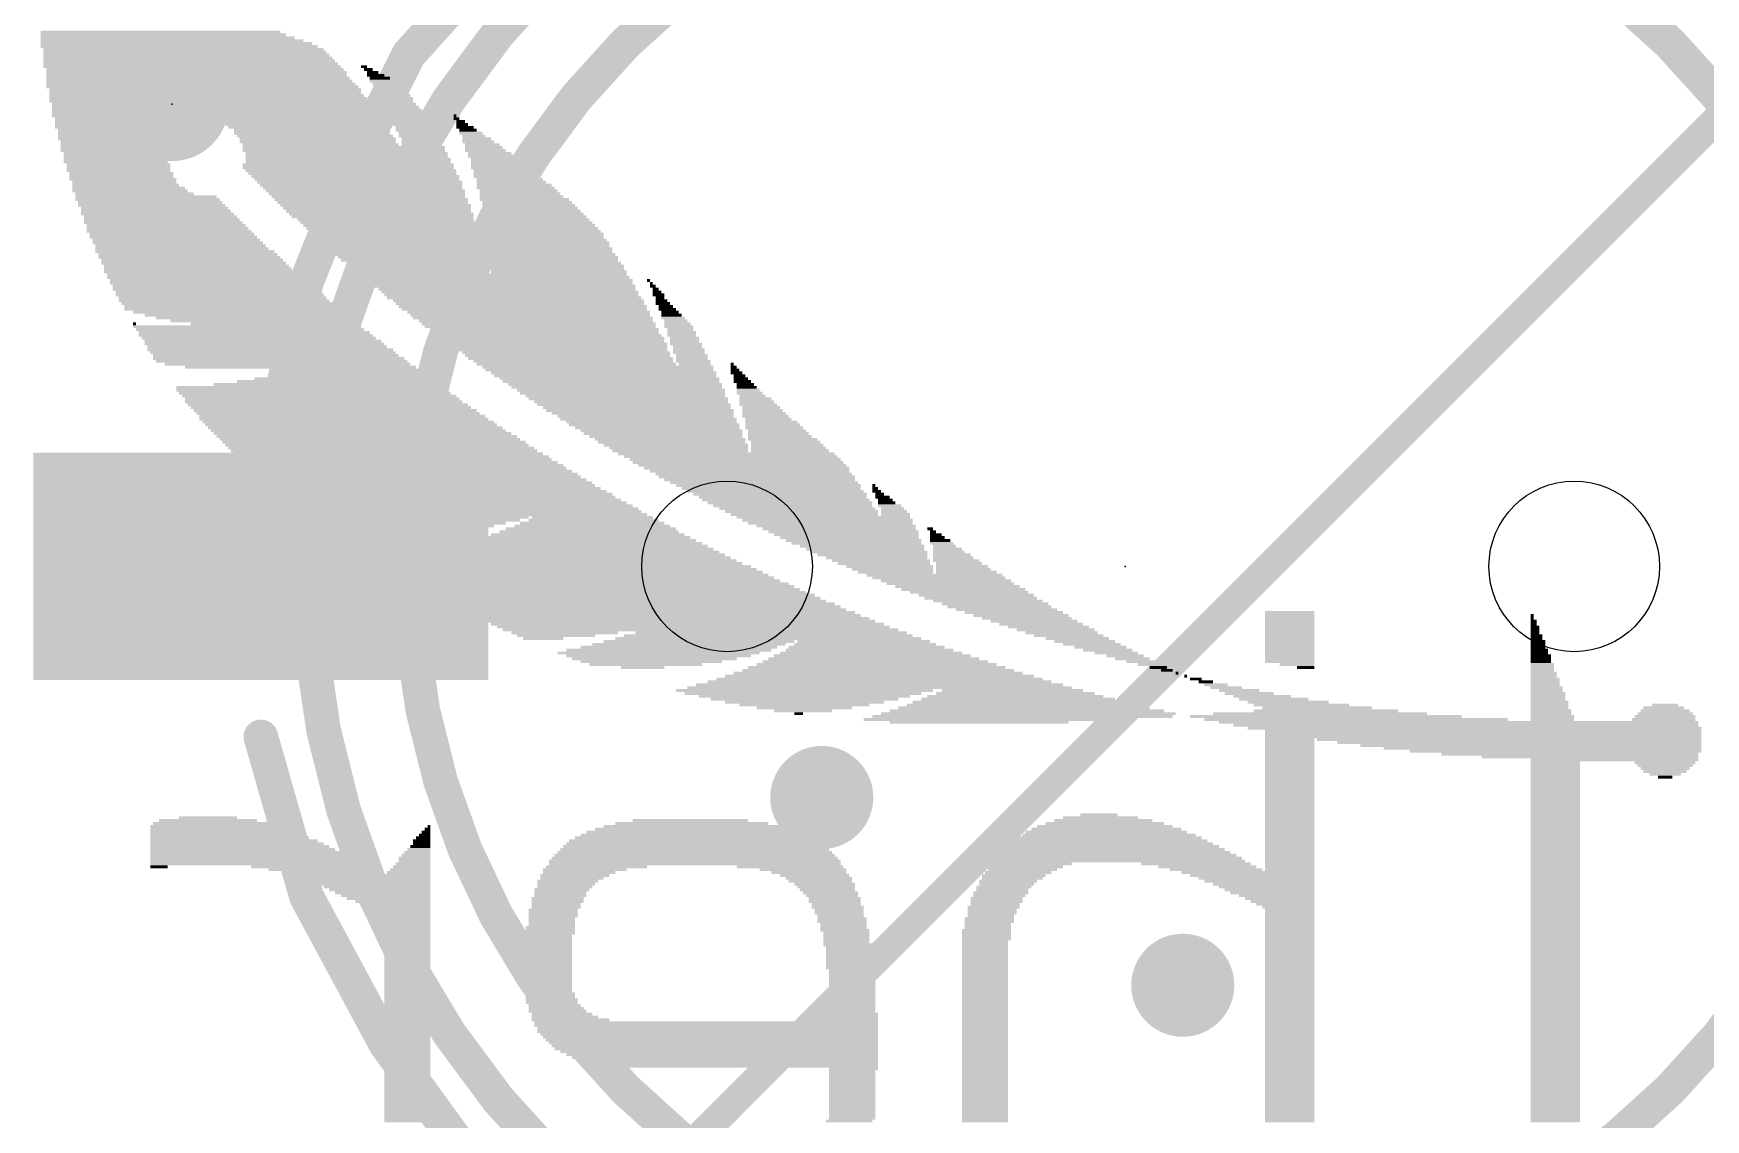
# Model space of a CAD drawing. Extents: x -7.4 to 58.7, y -8.7 to 28.8.
# Drawn here: x 0.43 to 15.14, y 7.96 to 17.51 of the extents above; entities that cross this region are included whole.
import ezdxf

# ---------------------------------------------------------------- set-up
doc = ezdxf.new("R2010")
doc.units = 0
for name, color, linetype in [('1', 12, 'CONTINUOUS'), ('18', 110, 'CONTINUOUS'), ('20', 53, 'CONTINUOUS'), ('21', 40, 'CONTINUOUS'), ('22', 6, 'CONTINUOUS'), ('23', 53, 'CONTINUOUS'), ('51', 253, 'CONTINUOUS')]:
    doc.layers.add(name, color=color, linetype=linetype)

# ---------------------------------------------------------------- blocks, each defined once
blk = doc.blocks.new('RECT')
blk.add_solid([(-0.5, -0.5), (0.5, -0.5), (-0.5, 0.5), (0.5, 0.5)])
blk = doc.blocks.new('PIE')
at = {"const_width": 0.5}
blk.add_lwpolyline([(0, -0.25, 1), (0, 0.25, 1), (0, -0.25)], format="xyb", dxfattribs=at)
blk = doc.blocks.new('ROUNDV')
at = {"const_width": 0.5}
blk.add_lwpolyline([(0, -0.25, 1), (0, 0.25, 1), (0, -0.25)], format="xyb", dxfattribs=at)

msp = doc.modelspace()

# ---------------------------------------------------------------- linework, layer by layer
at = {"layer": '1', "const_width": 0.254}
msp.add_lwpolyline([(5.715, 7.239), (15.494, 17.018)], dxfattribs=at)
at = {"layer": '20'}
for centre in [(6.533, 12.827), (13.983, 12.827)]:
    msp.add_circle(centre, 0.75, dxfattribs=at)
at = {"layer": '21', "const_width": 0.3048}
for points in [[(3.733, 17.327), (4.633, 18.327)], [(3.233, 16.327), (3.733, 17.327)], [(2.833, 15.327), (3.233, 16.327)], [(2.633, 14.427), (2.833, 15.327)], [(2.433, 11.327), (2.833, 9.927)], [(2.833, 9.927), (3.533, 8.627)], [(3.533, 8.627), (4.333, 7.527)]]:
    msp.add_lwpolyline(points, dxfattribs=at)
at = {"layer": '21', "const_width": 0.1524}
for points in [[(3.6764, 17.378, 1), (3.7896, 17.276)], [(3.8012, 17.2929, 1), (3.6648, 17.3611)], [(3.3037, 16.2987, 1), (3.1623, 16.3553)], [(3.1648, 16.3611, 1), (3.3012, 16.2929)], [(2.9074, 15.3105, 1), (2.7586, 15.3435)], [(2.7623, 15.3553, 1), (2.9037, 15.2987)], [(2.5586, 14.4435, 1), (2.7074, 14.4105)], [(2.5063, 11.3479, 1), (2.3597, 11.3061)], [(2.9001, 9.9631, 1), (2.7659, 9.8909)], [(2.7597, 9.9061, 1), (2.9063, 9.9479)], [(3.5946, 8.6718, 1), (3.4714, 8.5822)], [(3.4659, 8.5909, 1), (3.6001, 8.6631)]]:
    msp.add_lwpolyline(points, format="xyb", dxfattribs=at)
at = {"layer": '23'}
for p in [(1.651, 16.891), (10.033, 12.827)]:
    msp.add_point(p, dxfattribs=at)
at = {"layer": '51', "const_width": 0.3048}
for points in [[(10.233, 5.437, 1), (10.233, 20.217, 1), (10.233, 5.437)], [(10.233, 6.327, 1), (10.233, 19.327, 1), (10.233, 6.327)]]:
    msp.add_lwpolyline(points, format="xyb", dxfattribs=at)

# ---------------------------------------------------------------- block references
at = {"layer": '1'}
msp.add_blockref('PIE', (1.651, 16.891), dxfattribs=at)
at = {"layer": '1', "xscale": 4, "yscale": 2}
msp.add_blockref('RECT', (2.433, 12.827), dxfattribs=at)
at = {"layer": '18', "xscale": 0.9064, "yscale": 0.9064}
for p in [(7.366, 10.795), (7.366, 10.795), (10.541, 9.144), (10.541, 9.144)]:
    msp.add_blockref('ROUNDV', p, dxfattribs=at)
at = {"layer": '22', "yscale": 0.0254, "rotation": 180}
for p, xscale in [((1.5494, 17.526), 2.1082), ((1.5748, 17.5006), 2.159), ((1.6129, 17.4752), 2.2352), ((1.651, 17.4498), 2.3114), ((1.6891, 17.4244), 2.3876), ((1.7145, 17.399), 2.4384), ((1.7526, 17.3736), 2.4638), ((1.7653, 17.3482), 2.4892), ((1.778, 17.3228), 2.5146), ((1.7907, 17.2974), 2.54), ((1.8034, 17.272), 2.5654), ((1.8161, 17.2466), 2.5908), ((1.8288, 17.2212), 2.6162), ((1.8542, 17.1958), 2.6162), ((3.3401, 17.2212), 0.0508), ((3.3782, 17.1958), 0.0762), ((1.8669, 17.1704), 2.6416), ((1.8669, 17.145), 2.6416), ((1.8796, 17.1196), 2.667), ((1.8923, 17.0942), 2.6924), ((1.905, 17.0688), 2.7178), ((3.4163, 17.1704), 0.1016), ((3.4417, 17.145), 0.1524), ((3.4798, 17.1196), 0.1778), ((3.5052, 17.0942), 0.2286), ((3.5306, 17.0688), 0.2286), ((1.9177, 17.0434), 2.7432), ((1.9431, 17.018), 2.7432), ((1.9431, 16.9926), 2.7432), ((1.9558, 16.9672), 2.7686), ((1.9685, 16.9418), 2.794), ((1.9812, 16.9164), 2.8194), ((3.556, 17.0434), 0.2286), ((3.5687, 17.018), 0.254), ((3.5941, 16.9926), 0.254), ((3.6068, 16.9672), 0.2794), ((3.6322, 16.9418), 0.2794), ((3.6322, 16.9164), 0.2794), ((1.9939, 16.891), 2.794), ((2.0066, 16.8656), 2.8194), ((2.0193, 16.8402), 2.8448), ((2.032, 16.8148), 2.8702), ((2.032, 16.7894), 2.8702), ((2.0574, 16.764), 2.8702), ((3.6576, 16.891), 0.2794), ((3.6703, 16.8656), 0.3048), ((3.6957, 16.8402), 0.3048), ((3.6957, 16.8148), 0.3048), ((3.7211, 16.7894), 0.3048), ((3.7338, 16.764), 0.3302), ((4.1402, 16.7894), 0.0254), ((4.1529, 16.764), 0.0508), ((1.2319, 16.7386), 1.2192), ((1.2065, 16.7132), 1.1684), ((1.1938, 16.6878), 1.143), ((1.1811, 16.6624), 1.0668), ((1.1684, 16.637), 1.0414), ((1.1684, 16.6116), 1.0414), ((2.794, 16.7386), 1.4478), ((2.8194, 16.7132), 1.397), ((2.8448, 16.6878), 1.397), ((2.8829, 16.6624), 1.3716), ((2.8829, 16.637), 1.3716), ((2.9083, 16.6116), 1.3716), ((3.7465, 16.7386), 0.3048), ((3.7592, 16.7132), 0.3302), ((3.7846, 16.6878), 0.3302), ((3.7846, 16.6624), 0.3302), ((3.81, 16.637), 0.3302), ((3.81, 16.6116), 0.3302), ((4.191, 16.7386), 0.0762), ((4.2037, 16.7132), 0.1016), ((4.2291, 16.6878), 0.1524), ((4.2545, 16.6624), 0.1524), ((4.2799, 16.637), 0.2032), ((4.3053, 16.6116), 0.2032), ((1.1557, 16.5862), 1.016), ((1.1684, 16.5608), 0.9906), ((1.1557, 16.5354), 0.9652), ((1.1557, 16.51), 0.9652), ((1.1557, 16.4846), 0.9652), ((1.1557, 16.4592), 0.9144), ((2.9337, 16.5862), 1.3716), ((2.9337, 16.5608), 1.3716), ((2.9591, 16.5354), 1.3716), ((2.9718, 16.51), 1.397), ((2.9718, 16.4846), 1.397), ((2.9972, 16.4592), 1.397), ((3.8354, 16.5862), 0.3302), ((3.8481, 16.5608), 0.3556), ((3.8481, 16.5354), 0.3556), ((3.8735, 16.51), 0.3556), ((3.8735, 16.4846), 0.3556), ((3.8989, 16.4592), 0.3556), ((4.3307, 16.5862), 0.254), ((4.3434, 16.5608), 0.2794), ((4.3815, 16.5354), 0.3048), ((4.3942, 16.51), 0.3302), ((4.4069, 16.4846), 0.3556), ((4.445, 16.4592), 0.381), ((1.1557, 16.4338), 0.9144), ((1.1557, 16.4084), 0.9144), ((1.1557, 16.383), 0.9144), ((1.1811, 16.3576), 0.9144), ((1.1811, 16.3322), 0.9144), ((3.2004, 16.3576), 1.8542), ((3.2004, 16.3322), 1.8542), ((2.9972, 16.4338), 1.397), ((3.2004, 16.4084), 1.8034), ((3.2004, 16.383), 1.8034), ((3.8989, 16.4338), 0.3556), ((4.4577, 16.4338), 0.4064), ((4.4831, 16.4084), 0.4064), ((4.5085, 16.383), 0.4572), ((4.5212, 16.3576), 0.4826), ((4.5339, 16.3322), 0.508), ((1.1811, 16.3068), 0.9144), ((1.2065, 16.2814), 0.9144), ((1.2065, 16.256), 0.9144), ((1.2192, 16.2306), 0.9398), ((1.2319, 16.2052), 0.9144), ((1.2446, 16.1798), 0.9398), ((3.2258, 16.3068), 1.8542), ((3.2385, 16.2814), 1.8288), ((3.2639, 16.256), 1.8288), ((3.2766, 16.2306), 1.8034), ((3.302, 16.2052), 1.8034), ((3.3147, 16.1798), 1.778), ((4.572, 16.3068), 0.5334), ((4.5847, 16.2814), 0.5588), ((4.5974, 16.256), 0.5842), ((4.6228, 16.2306), 0.5842), ((4.6355, 16.2052), 0.6096), ((4.6609, 16.1798), 0.6604), ((1.27, 16.1544), 0.9906), ((1.2827, 16.129), 1.016), ((1.3208, 16.1036), 1.0414), ((1.4224, 16.0782), 1.2446), ((1.4351, 16.0528), 1.27), ((1.4605, 16.0274), 1.27), ((3.3274, 16.1544), 1.7526), ((3.3528, 16.129), 1.7526), ((3.3655, 16.1036), 1.7272), ((3.3782, 16.0782), 1.7018), ((3.4036, 16.0528), 1.7018), ((3.4163, 16.0274), 1.6764), ((4.6736, 16.1544), 0.6858), ((4.699, 16.129), 0.6858), ((4.7117, 16.1036), 0.7112), ((4.7244, 16.0782), 0.7366), ((4.7498, 16.0528), 0.7874), ((4.7752, 16.0274), 0.7874), ((1.4732, 16.002), 1.2954), ((1.4986, 15.9766), 1.2954), ((1.5113, 15.9512), 1.3208), ((1.524, 15.9258), 1.3462), ((1.5494, 15.9004), 1.3462), ((1.5621, 15.875), 1.3716), ((3.4417, 16.002), 1.6764), ((3.4544, 15.9766), 1.651), ((3.4671, 15.9512), 1.6256), ((3.4925, 15.9258), 1.6256), ((3.5052, 15.9004), 1.6002), ((3.5306, 15.875), 1.5494), ((4.7879, 16.002), 0.8128), ((4.8006, 15.9766), 0.8382), ((4.8133, 15.9512), 0.8636), ((4.826, 15.9258), 0.889), ((4.8514, 15.9004), 0.889), ((4.8641, 15.875), 0.9144), ((1.5748, 15.8496), 1.397), ((1.6002, 15.8242), 1.397), ((1.6129, 15.7988), 1.4224), ((1.6256, 15.7734), 1.4478), ((1.651, 15.748), 1.4478), ((1.6637, 15.7226), 1.4732), ((3.556, 15.8496), 1.5494), ((3.5687, 15.8242), 1.524), ((3.5814, 15.7988), 1.4986), ((3.6068, 15.7734), 1.4986), ((3.6195, 15.748), 1.4732), ((3.6322, 15.7226), 1.4478), ((4.8768, 15.8496), 0.9398), ((4.8895, 15.8242), 0.9652), ((4.9022, 15.7988), 0.9906), ((4.9149, 15.7734), 1.016), ((4.9276, 15.748), 1.0414), ((4.9403, 15.7226), 1.016), ((1.6891, 15.6972), 1.4732), ((1.7018, 15.6718), 1.4986), ((1.7272, 15.6464), 1.4986), ((1.7399, 15.621), 1.524), ((1.7653, 15.5956), 1.5748), ((3.6449, 15.6972), 1.4224), ((3.6703, 15.6718), 1.4224), ((3.6957, 15.6464), 1.3716), ((3.7084, 15.621), 1.3462), ((3.7211, 15.5956), 1.3208), ((4.953, 15.6972), 1.0414), ((4.9657, 15.6718), 1.0668), ((4.9657, 15.6464), 1.0668), ((4.9784, 15.621), 1.0922), ((4.9784, 15.5956), 1.0922), ((1.7907, 15.5702), 1.5748), ((1.8034, 15.5448), 1.6002), ((1.8288, 15.5194), 1.6002), ((1.8415, 15.494), 1.6256), ((1.8669, 15.4686), 1.6256), ((1.8796, 15.4432), 1.651), ((3.7465, 15.5702), 1.3208), ((3.7592, 15.5448), 1.2954), ((3.7719, 15.5194), 1.27), ((3.7973, 15.494), 1.2192), ((3.8227, 15.4686), 1.2192), ((3.8354, 15.4432), 1.1938), ((4.9911, 15.5702), 1.1176), ((5.0038, 15.5448), 1.143), ((5.0038, 15.5194), 1.143), ((5.0165, 15.494), 1.1684), ((5.0419, 15.4686), 1.1684), ((5.0419, 15.4432), 1.1684), ((1.8923, 15.4178), 1.6764), ((1.9304, 15.3924), 1.7018), ((1.9431, 15.367), 1.7272), ((1.9685, 15.3416), 1.7272), ((1.9812, 15.3162), 1.7526), ((2.0066, 15.2908), 1.7526), ((3.8481, 15.4178), 1.1684), ((4.4704, 15.3924), 2.3622), ((4.5085, 15.367), 2.3368), ((4.5339, 15.3416), 2.3368), ((4.5466, 15.3162), 2.3114), ((4.572, 15.2908), 2.3114), ((5.0546, 15.4178), 1.1938), ((5.842, 15.3416), 0.0254), ((5.8674, 15.3162), 0.0254), ((5.8801, 15.2908), 0.0508), ((2.0193, 15.2654), 1.778), ((2.0574, 15.24), 1.8034), ((2.0701, 15.2146), 1.8288), ((2.0955, 15.1892), 1.8288), ((2.1082, 15.1638), 1.8542), ((2.1336, 15.1384), 1.8542), ((4.5974, 15.2654), 2.2606), ((4.6228, 15.24), 2.2606), ((4.6355, 15.2146), 2.2352), ((4.6609, 15.1892), 2.2352), ((4.699, 15.1638), 2.2098), ((4.7117, 15.1384), 2.1844), ((5.9055, 15.2654), 0.0508), ((5.9182, 15.24), 0.0762), ((5.9309, 15.2146), 0.1016), ((5.9436, 15.1892), 0.0762), ((5.9563, 15.1638), 0.1016), ((5.969, 15.1384), 0.127), ((2.1717, 15.113), 1.8796), ((2.1844, 15.0876), 1.905), ((2.2352, 15.0622), 1.8542), ((2.2987, 15.0368), 1.778), ((2.3622, 15.0114), 1.7018), ((4.7371, 15.113), 2.1844), ((4.7498, 15.0876), 2.159), ((4.7879, 15.0622), 2.1336), ((4.8006, 15.0368), 2.1082), ((4.826, 15.0114), 2.1082), ((5.9944, 15.113), 0.127), ((6.0071, 15.0876), 0.1524), ((6.0325, 15.0622), 0.1524), ((6.0452, 15.0368), 0.1778), ((6.0579, 15.0114), 0.2032), ((1.3208, 14.9606), 0.0254), ((2.3114, 14.9352), 2.0066), ((2.3368, 14.9098), 2.0066), ((2.3749, 14.8844), 2.032), ((2.3876, 14.859), 2.0574), ((2.4511, 14.986), 1.6256), ((2.5527, 14.9606), 1.4732), ((4.8514, 14.986), 2.0574), ((4.8768, 14.9606), 2.0574), ((4.8895, 14.9352), 2.032), ((4.9276, 14.9098), 2.0066), ((4.9403, 14.8844), 1.9812), ((4.9657, 14.859), 1.9812), ((6.0833, 14.986), 0.2032), ((6.096, 14.9606), 0.2286), ((6.1087, 14.9352), 0.254), ((6.1214, 14.9098), 0.2286), ((6.1341, 14.8844), 0.254), ((6.1341, 14.859), 0.254), ((2.413, 14.8336), 2.0574), ((2.4511, 14.8082), 2.0828), ((2.4638, 14.7828), 2.1082), ((2.4892, 14.7574), 2.1082), ((2.5146, 14.732), 2.159), ((2.54, 14.7066), 2.159), ((5.0038, 14.8336), 1.9558), ((5.0165, 14.8082), 1.9304), ((5.0419, 14.7828), 1.9304), ((5.0673, 14.7574), 1.8796), ((5.08, 14.732), 1.8542), ((5.1181, 14.7066), 1.8288), ((6.1595, 14.8336), 0.254), ((6.1595, 14.8082), 0.254), ((6.1722, 14.7828), 0.2794), ((6.1849, 14.7574), 0.254), ((6.1976, 14.732), 0.2794), ((6.1976, 14.7066), 0.2794), ((2.5654, 14.6812), 2.159), ((2.5908, 14.6558), 2.2098), ((2.6162, 14.6304), 2.2098), ((2.667, 14.605), 2.159), ((2.2352, 14.5796), 0.9398), ((3.2766, 14.5542), 1.0922), ((3.302, 14.5796), 0.9906), ((5.1308, 14.6812), 1.8034), ((5.1562, 14.6558), 1.8034), ((5.1816, 14.6304), 1.7526), ((5.207, 14.605), 1.7526), ((5.3975, 14.5796), 2.032), ((5.4102, 14.5542), 2.0066), ((6.223, 14.6812), 0.2794), ((6.223, 14.6558), 0.2794), ((6.2357, 14.6304), 0.3048), ((6.2484, 14.605), 0.2794), ((6.5786, 14.605), 0.0254), ((6.5913, 14.5796), 0.0508), ((6.604, 14.5542), 0.0762), ((2.8575, 14.4018), 2.3368), ((3.0099, 14.4272), 1.9812), ((3.0861, 14.4526), 1.7272), ((3.1496, 14.478), 1.5494), ((3.2131, 14.5034), 1.3716), ((3.2385, 14.5288), 1.2192), ((5.4483, 14.5288), 1.9812), ((5.461, 14.5034), 1.9558), ((5.4991, 14.478), 1.9304), ((5.5118, 14.4526), 1.905), ((5.5499, 14.4272), 1.8796), ((5.5626, 14.4018), 1.8542), ((6.6167, 14.5288), 0.1016), ((6.6421, 14.5034), 0.1016), ((6.6548, 14.478), 0.127), ((6.6675, 14.4526), 0.1524), ((6.6929, 14.4272), 0.1524), ((6.7056, 14.4018), 0.1778), ((2.8829, 14.3764), 2.3876), ((2.9083, 14.351), 2.3876), ((2.9464, 14.3256), 2.413), ((2.9718, 14.3002), 2.413), ((2.9845, 14.2748), 2.4384), ((5.6007, 14.3764), 1.8288), ((5.6134, 14.351), 1.8034), ((5.6388, 14.3256), 1.7526), ((5.6642, 14.3002), 1.7526), ((5.6896, 14.2748), 1.7018), ((6.7183, 14.3764), 0.2032), ((6.731, 14.351), 0.2286), ((6.7564, 14.3256), 0.2286), ((6.7818, 14.3002), 0.2794), ((6.7945, 14.2748), 0.3048), ((3.0226, 14.2494), 2.4638), ((3.048, 14.224), 2.4638), ((3.0861, 14.1986), 2.4892), ((3.1115, 14.1732), 2.4892), ((3.1496, 14.1478), 2.5146), ((3.1623, 14.1224), 2.54), ((5.715, 14.2494), 1.7018), ((5.7404, 14.224), 1.651), ((5.7658, 14.1986), 1.651), ((5.7912, 14.1732), 1.6002), ((5.8166, 14.1478), 1.5494), ((5.842, 14.1224), 1.5494), ((6.8072, 14.2494), 0.3302), ((6.8326, 14.224), 0.3302), ((6.8453, 14.1986), 0.3556), ((6.858, 14.1732), 0.381), ((6.8707, 14.1478), 0.4064), ((6.8961, 14.1224), 0.4064), ((3.2004, 14.097), 2.5654), ((3.2258, 14.0716), 2.5654), ((3.2639, 14.0462), 2.5908), ((3.2893, 14.0208), 2.5908), ((3.3274, 13.9954), 2.6162), ((3.3655, 13.97), 2.6416), ((5.8674, 14.097), 1.4986), ((5.8928, 14.0716), 1.4986), ((5.9182, 14.0462), 1.4478), ((5.9563, 14.0208), 1.4224), ((5.969, 13.9954), 1.397), ((5.9944, 13.97), 1.3462), ((6.9215, 14.097), 0.4572), ((6.9342, 14.0716), 0.4826), ((6.9469, 14.0462), 0.508), ((6.9723, 14.0208), 0.508), ((6.985, 13.9954), 0.5334), ((6.9977, 13.97), 0.5588), ((3.3909, 13.9446), 2.6416), ((3.429, 13.9192), 2.667), ((3.4544, 13.8938), 2.667), ((3.4925, 13.8684), 2.6924), ((3.5179, 13.843), 2.6924), ((3.556, 13.8176), 2.7178), ((6.0325, 13.9446), 1.3208), ((6.0452, 13.9192), 1.2954), ((6.0833, 13.8938), 1.27), ((6.1087, 13.8684), 1.2192), ((6.1214, 13.843), 1.1938), ((6.5278, 13.8176), 1.905), ((7.0231, 13.9446), 0.6096), ((7.0485, 13.9192), 0.6096), ((7.0612, 13.8938), 0.635), ((7.0739, 13.8684), 0.6604), ((7.0866, 13.843), 0.6858), ((3.5941, 13.7922), 2.7432), ((3.6195, 13.7668), 2.7432), ((3.6576, 13.7414), 2.7686), ((3.6957, 13.716), 2.794), ((3.7211, 13.6906), 2.794), ((3.7592, 13.6652), 2.8194), ((6.5659, 13.7922), 1.8796), ((6.604, 13.7668), 1.8542), ((6.6294, 13.7414), 1.8542), ((6.6675, 13.716), 1.8288), ((6.7056, 13.6906), 1.8034), ((6.731, 13.6652), 1.7526), ((3.7973, 13.6398), 2.8448), ((3.8227, 13.6144), 2.8448), ((3.8608, 13.589), 2.8702), ((3.8989, 13.5636), 2.8956), ((3.937, 13.5382), 2.8702), ((6.7691, 13.6398), 1.7272), ((6.7945, 13.6144), 1.7272), ((6.8199, 13.589), 1.6764), ((6.858, 13.5636), 1.651), ((6.8961, 13.5382), 1.6256), ((7.8232, 13.5382), 0.0254), ((3.9751, 13.5128), 2.8956), ((4.0132, 13.4874), 2.921), ((4.0513, 13.462), 2.9464), ((4.0767, 13.4366), 2.9464), ((4.1275, 13.4112), 2.9464), ((4.1656, 13.3858), 2.9718), ((6.9215, 13.5128), 1.5748), ((6.9596, 13.4874), 1.5494), ((6.9977, 13.462), 1.524), ((7.0231, 13.4366), 1.4732), ((7.0485, 13.4112), 1.4732), ((7.0866, 13.3858), 1.4478), ((7.8359, 13.5128), 0.0508), ((7.8486, 13.4874), 0.0762), ((7.874, 13.462), 0.0762), ((7.8994, 13.4366), 0.127), ((7.9248, 13.4112), 0.127), ((7.9375, 13.3858), 0.1524), ((4.2037, 13.3604), 2.9972), ((4.2418, 13.335), 3.0226), ((4.2799, 13.3096), 2.9972), ((4.318, 13.2842), 3.0226), ((3.8227, 13.2588), 1.9304), ((3.7973, 13.2334), 1.8288), ((5.3594, 13.2334), 1.143), ((5.3467, 13.2588), 1.0668), ((7.112, 13.3604), 1.397), ((7.1501, 13.335), 1.3716), ((7.1882, 13.3096), 1.3462), ((7.2136, 13.2842), 1.2954), ((7.3787, 13.2588), 1.524), ((7.4168, 13.2334), 1.4986), ((7.9629, 13.3604), 0.2032), ((7.9883, 13.335), 0.2032), ((8.001, 13.3096), 0.2286), ((8.0137, 13.2842), 0.254), ((3.7465, 13.208), 1.6764), ((3.7211, 13.1826), 1.524), ((3.6703, 13.1572), 1.3716), ((3.6195, 13.1318), 1.1684), ((3.556, 13.1064), 0.9398), ((3.5306, 13.081), 0.3302), ((5.2959, 13.081), 1.8288), ((5.3086, 13.1064), 1.7018), ((5.3213, 13.1318), 1.5748), ((5.334, 13.1572), 1.4986), ((5.3467, 13.1826), 1.3716), ((5.3467, 13.208), 1.27), ((7.4422, 13.208), 1.4478), ((7.493, 13.1826), 1.397), ((7.5184, 13.1572), 1.3462), ((7.5565, 13.1318), 1.3208), ((7.5819, 13.1064), 1.27), ((7.6073, 13.081), 1.2192), ((8.3185, 13.1572), 0.0508), ((8.3439, 13.1318), 0.0508), ((8.3693, 13.1064), 0.1016), ((8.382, 13.081), 0.127), ((5.1435, 12.9286), 2.7432), ((5.1816, 12.954), 2.5654), ((5.2197, 12.9794), 2.3876), ((5.2451, 13.0048), 2.2352), ((5.2578, 13.0302), 2.1082), ((5.2832, 13.0556), 1.9558), ((7.6454, 13.0556), 1.1938), ((7.6708, 13.0302), 1.143), ((7.7216, 13.0048), 1.0922), ((7.747, 12.9794), 1.0414), ((7.7851, 12.954), 1.016), ((7.8105, 12.9286), 0.9652), ((8.4074, 13.0556), 0.1778), ((8.4201, 13.0302), 0.2032), ((8.4455, 13.0048), 0.2032), ((8.4709, 12.9794), 0.254), ((8.4836, 12.954), 0.2794), ((8.509, 12.9286), 0.3302), ((5.0292, 12.8778), 3.175), ((5.0673, 12.8524), 3.2004), ((5.1308, 12.827), 3.2258), ((5.1689, 12.8016), 3.2512), ((5.1054, 12.9032), 2.921), ((7.8486, 12.9032), 0.889), ((7.8867, 12.8778), 0.8636), ((7.9121, 12.8524), 0.8128), ((7.9629, 12.827), 0.762), ((7.9883, 12.8016), 0.7112), ((8.5217, 12.9032), 0.3556), ((8.5471, 12.8778), 0.4064), ((8.5725, 12.8524), 0.4064), ((8.5979, 12.827), 0.4572), ((8.6106, 12.8016), 0.4826), ((5.2197, 12.7762), 3.2512), ((5.2705, 12.7508), 3.2512), ((5.3213, 12.7254), 3.2512), ((5.3594, 12.7), 3.2766), ((5.4229, 12.6746), 3.302), ((5.4737, 12.6492), 3.302), ((8.0137, 12.7762), 0.6604), ((8.3566, 12.7508), 1.1938), ((8.3947, 12.7254), 1.1684), ((8.4582, 12.7), 1.143), ((8.4963, 12.6746), 1.1176), ((8.5598, 12.6492), 1.0922), ((8.636, 12.7762), 0.5334), ((5.5245, 12.6238), 3.302), ((5.5626, 12.5984), 3.3274), ((5.6261, 12.573), 3.3528), ((5.6769, 12.5476), 3.3528), ((5.7277, 12.5222), 3.3528), ((5.7912, 12.4968), 3.3782), ((8.6106, 12.6238), 1.0922), ((8.6614, 12.5984), 1.0414), ((8.7249, 12.573), 1.016), ((8.763, 12.5476), 0.9906), ((8.8265, 12.5222), 0.9652), ((8.89, 12.4968), 0.9398), ((5.842, 12.4714), 3.3782), ((5.8928, 12.446), 3.3782), ((5.9563, 12.4206), 3.4036), ((6.0071, 12.3952), 3.4036), ((6.0706, 12.3698), 3.429), ((6.1214, 12.3444), 3.429), ((8.9281, 12.4714), 0.9144), ((8.9916, 12.446), 0.889), ((9.0551, 12.4206), 0.8636), ((9.1186, 12.3952), 0.8382), ((9.1694, 12.3698), 0.7874), ((9.2329, 12.3444), 0.762), ((11.4808, 12.4206), 0.4318), ((11.4808, 12.3952), 0.4318), ((11.4808, 12.3698), 0.4318), ((11.4808, 12.3444), 0.4318), ((13.6144, 12.3952), 0.0254), ((13.6144, 12.3698), 0.0254), ((13.6271, 12.3444), 0.0508), ((6.1849, 12.319), 3.4544), ((6.2357, 12.2936), 3.4544), ((6.2992, 12.2682), 3.4798), ((5.1054, 12.2428), 0.9398), ((5.0292, 12.2174), 0.6858), ((6.8961, 12.2174), 2.54), ((6.9215, 12.2428), 2.3876), ((9.2964, 12.319), 0.7366), ((9.3599, 12.2936), 0.7112), ((9.4234, 12.2682), 0.6858), ((9.4742, 12.2428), 0.635), ((9.5377, 12.2174), 0.6096), ((11.4808, 12.319), 0.4318), ((11.4808, 12.2936), 0.4318), ((11.4808, 12.2682), 0.4318), ((11.4808, 12.2428), 0.4318), ((11.4808, 12.2174), 0.4318), ((13.6271, 12.319), 0.0508), ((13.6398, 12.2936), 0.0762), ((13.6398, 12.2682), 0.0762), ((13.6398, 12.2428), 0.0762), ((13.6525, 12.2174), 0.1016), ((4.9149, 12.192), 0.3556), ((5.9309, 12.065), 1.778), ((6.0198, 12.0904), 1.8034), ((6.1087, 12.1158), 1.7272), ((6.1976, 12.1412), 1.7018), ((6.2865, 12.1666), 1.6764), ((6.8961, 12.192), 2.6924), ((7.7978, 12.065), 1.6002), ((7.7851, 12.0904), 1.4732), ((7.7597, 12.1158), 1.3716), ((7.747, 12.1412), 1.2446), ((7.7343, 12.1666), 1.1684), ((9.6139, 12.192), 0.5588), ((9.6774, 12.1666), 0.5334), ((9.7409, 12.1412), 0.508), ((9.8171, 12.1158), 0.4572), ((9.8806, 12.0904), 0.4318), ((9.9568, 12.065), 0.381), ((11.4808, 12.192), 0.4318), ((11.4808, 12.1666), 0.4318), ((11.4808, 12.1412), 0.4318), ((11.4808, 12.1158), 0.4318), ((11.4808, 12.0904), 0.4318), ((11.4808, 12.065), 0.4318), ((13.6525, 12.192), 0.1016), ((13.6652, 12.1666), 0.127), ((13.6652, 12.1412), 0.127), ((13.6652, 12.1158), 0.127), ((13.6779, 12.0904), 0.1524), ((13.6779, 12.065), 0.1524), ((5.9309, 12.0396), 1.6256), ((5.8928, 12.0142), 1.4478), ((5.8674, 11.9888), 1.2446), ((5.8166, 11.9634), 0.9906), ((5.7912, 11.938), 0.381), ((7.8613, 11.9126), 2.3876), ((7.8486, 11.938), 2.2606), ((7.8486, 11.9634), 2.1082), ((7.8359, 11.9888), 1.9812), ((7.8232, 12.0142), 1.8542), ((7.8105, 12.0396), 1.7272), ((10.033, 12.0396), 0.3302), ((10.0965, 12.0142), 0.3048), ((10.1727, 11.9888), 0.254), ((10.2489, 11.9634), 0.2032), ((10.3251, 11.938), 0.1524), ((10.4013, 11.9126), 0.1016), ((11.4808, 12.0396), 0.4318), ((11.4808, 12.0142), 0.4318), ((11.4808, 11.9888), 0.4318), ((11.5443, 11.9634), 0.3048), ((11.6205, 11.938), 0.1524), ((13.6906, 12.0396), 0.1778), ((13.6906, 12.0142), 0.1778), ((13.6906, 11.9888), 0.1778), ((13.7033, 11.9634), 0.2032), ((13.7033, 11.938), 0.2032), ((13.7033, 11.9126), 0.2032), ((7.874, 11.7602), 3.3782), ((7.874, 11.7856), 3.2258), ((7.874, 11.811), 3.0226), ((7.874, 11.8364), 2.8702), ((7.874, 11.8618), 2.7178), ((7.8613, 11.8872), 2.54), ((10.4902, 11.8872), 0.0254), ((10.5664, 11.8618), 0.0254), ((10.6553, 11.8364), 0.1016), ((10.7442, 11.811), 0.127), ((10.8331, 11.7856), 0.2032), ((10.922, 11.7602), 0.2794), ((13.716, 11.8872), 0.2286), ((13.716, 11.8618), 0.2286), ((13.7287, 11.8364), 0.254), ((13.7287, 11.811), 0.254), ((13.7287, 11.7856), 0.254), ((13.7414, 11.7602), 0.2794), ((7.2136, 11.7348), 2.2606), ((7.2009, 11.7094), 2.0828), ((7.2136, 11.684), 1.8542), ((7.2136, 11.6586), 1.651), ((7.2136, 11.6332), 1.397), ((7.2136, 11.6078), 1.143), ((9.1313, 11.6078), 2.032), ((9.1059, 11.6332), 1.8796), ((9.0932, 11.6586), 1.7018), ((9.0678, 11.684), 1.5494), ((9.0678, 11.7094), 1.397), ((9.0424, 11.7348), 1.2446), ((11.0363, 11.7348), 0.3556), ((11.1252, 11.7094), 0.4318), ((11.2395, 11.684), 0.508), ((11.3411, 11.6586), 0.6096), ((11.4681, 11.6332), 0.7112), ((11.5824, 11.6078), 0.8382), ((13.7414, 11.7348), 0.2794), ((13.7541, 11.7094), 0.3048), ((13.7541, 11.684), 0.3048), ((13.7541, 11.6586), 0.3048), ((13.7668, 11.6332), 0.3302), ((13.7668, 11.6078), 0.3302), ((14.7828, 11.6078), 0.2286), ((7.2136, 11.5824), 0.8382), ((7.2009, 11.557), 0.508), ((7.1628, 11.5316), 0.0762), ((8.89, 11.4808), 2.3114), ((9.1313, 11.5062), 2.6416), ((9.1821, 11.5316), 2.5908), ((9.1694, 11.557), 2.413), ((9.144, 11.5824), 2.2098), ((11.7983, 11.5062), 2.3876), ((12.065, 11.4808), 2.667), ((11.7475, 11.5316), 1.8796), ((11.7983, 11.557), 1.27), ((11.7221, 11.5824), 0.9652), ((13.7668, 11.5824), 0.3302), ((13.7795, 11.557), 0.3556), ((13.7795, 11.5316), 0.3556), ((13.7922, 11.5062), 0.381), ((13.7922, 11.4808), 0.381), ((14.7701, 11.4808), 0.5588), ((14.7828, 11.5062), 0.5334), ((14.7828, 11.5316), 0.4826), ((14.7828, 11.557), 0.4318), ((14.7701, 11.5824), 0.3556), ((8.7503, 11.4554), 1.5748), ((12.9667, 11.4554), 4.2164), ((13.0302, 11.43), 4.0894), ((13.1064, 11.4046), 3.9878), ((13.1826, 11.3792), 3.8354), ((13.1826, 11.3538), 3.8354), ((13.1826, 11.3284), 3.8354), ((11.4808, 11.303), 0.4318), ((11.4808, 11.2776), 0.4318), ((11.4808, 11.2522), 0.4318), ((11.4808, 11.2268), 0.4318), ((11.4808, 11.2014), 0.4318), ((11.4808, 11.176), 0.4318), ((13.4112, 11.303), 3.3782), ((13.5001, 11.2776), 3.2004), ((13.6017, 11.2522), 2.9972), ((13.7033, 11.2268), 2.794), ((13.8176, 11.2014), 2.5654), ((13.9446, 11.176), 2.2606), ((11.4808, 11.1506), 0.4318), ((11.4808, 11.1252), 0.4318), ((11.4808, 11.0998), 0.4318), ((11.4808, 11.0744), 0.4318), ((11.4808, 11.049), 0.4318), ((11.4808, 11.0236), 0.4318), ((14.1224, 11.1506), 1.905), ((14.3383, 11.1252), 1.4732), ((13.8176, 11.0998), 0.4318), ((13.8176, 11.0744), 0.4318), ((13.8176, 11.049), 0.4318), ((13.8176, 11.0236), 0.4318), ((14.7828, 11.0998), 0.5334), ((14.7828, 11.0744), 0.4826), ((14.7828, 11.049), 0.4318), ((14.7828, 11.0236), 0.381), ((11.4808, 10.9982), 0.4318), ((11.4808, 10.9728), 0.4318), ((11.4808, 10.9474), 0.4318), ((11.4808, 10.922), 0.4318), ((11.4808, 10.8966), 0.4318), ((11.4808, 10.8712), 0.4318), ((13.8176, 10.9982), 0.4318), ((13.8176, 10.9728), 0.4318), ((13.8176, 10.9474), 0.4318), ((13.8176, 10.922), 0.4318), ((13.8176, 10.8966), 0.4318), ((13.8176, 10.8712), 0.4318), ((14.7828, 10.9982), 0.2794), ((14.7828, 10.9728), 0.127), ((11.4808, 10.8458), 0.4318), ((11.4808, 10.8204), 0.4318), ((11.4808, 10.795), 0.4318), ((11.4808, 10.7696), 0.4318), ((11.4808, 10.7442), 0.4318), ((13.8176, 10.8458), 0.4318), ((13.8176, 10.8204), 0.4318), ((13.8176, 10.795), 0.4318), ((13.8176, 10.7696), 0.4318), ((13.8176, 10.7442), 0.4318), ((1.9685, 10.5918), 0.8636), ((1.9685, 10.6172), 0.508), ((6.2103, 10.5918), 1.016), ((9.8425, 10.5918), 0.8636), ((9.8171, 10.6172), 0.6604), ((9.8044, 10.6426), 0.3302), ((11.4808, 10.7188), 0.4318), ((11.4808, 10.6934), 0.4318), ((11.4808, 10.668), 0.4318), ((11.4808, 10.6426), 0.4318), ((11.4808, 10.6172), 0.4318), ((11.4808, 10.5918), 0.4318), ((13.8176, 10.7188), 0.4318), ((13.8176, 10.6934), 0.4318), ((13.8176, 10.668), 0.4318), ((13.8176, 10.6426), 0.4318), ((13.8176, 10.6172), 0.4318), ((13.8176, 10.5918), 0.4318), ((2.032, 10.541), 1.143), ((2.0701, 10.5156), 1.2192), ((2.1082, 10.4902), 1.2954), ((2.1336, 10.4648), 1.3462), ((2.159, 10.4394), 1.397), ((1.9939, 10.5664), 1.016), ((3.8608, 10.4394), 0.127), ((3.8735, 10.4648), 0.1016), ((3.8862, 10.4902), 0.0762), ((3.8989, 10.5156), 0.0508), ((3.9116, 10.541), 0.0254), ((6.2357, 10.4394), 2.0828), ((6.2357, 10.4648), 1.9812), ((6.2357, 10.4902), 1.8796), ((6.2357, 10.5156), 1.7272), ((6.223, 10.541), 1.5494), ((6.223, 10.5664), 1.3462), ((9.8933, 10.4394), 1.6256), ((9.8933, 10.4648), 1.524), ((9.8679, 10.4902), 1.4224), ((9.8679, 10.5156), 1.3208), ((9.8552, 10.541), 1.1938), ((9.8552, 10.5664), 1.0414), ((11.4808, 10.5664), 0.4318), ((11.4808, 10.541), 0.4318), ((11.4808, 10.5156), 0.4318), ((11.4808, 10.4902), 0.4318), ((11.4808, 10.4648), 0.4318), ((11.4808, 10.4394), 0.4318), ((13.8176, 10.5664), 0.4318), ((13.8176, 10.541), 0.4318), ((13.8176, 10.5156), 0.4318), ((13.8176, 10.4902), 0.4318), ((13.8176, 10.4648), 0.4318), ((13.8176, 10.4394), 0.4318), ((2.1971, 10.414), 1.4732), ((2.2225, 10.3886), 1.524), ((2.2479, 10.3632), 1.5748), ((2.2733, 10.3378), 1.6256), ((2.2987, 10.3124), 1.6764), ((2.3241, 10.287), 1.7272), ((3.7973, 10.287), 0.254), ((3.81, 10.3124), 0.2286), ((3.8227, 10.3378), 0.2032), ((3.8354, 10.3632), 0.1778), ((3.8481, 10.414), 0.1524), ((3.8481, 10.3886), 0.1524), ((6.2484, 10.287), 2.4638), ((6.2484, 10.3124), 2.413), ((6.2484, 10.3378), 2.3622), ((6.2357, 10.3632), 2.286), ((6.2357, 10.3886), 2.2352), ((6.2357, 10.414), 2.1844), ((9.9695, 10.287), 2.0828), ((9.9568, 10.3124), 2.0066), ((9.9441, 10.3378), 1.9304), ((9.9314, 10.3632), 1.8542), ((9.9187, 10.3886), 1.778), ((9.906, 10.414), 1.7018), ((11.4808, 10.414), 0.4318), ((11.4808, 10.3886), 0.4318), ((11.4808, 10.3632), 0.4318), ((11.4808, 10.3378), 0.4318), ((11.4808, 10.3124), 0.4318), ((11.4808, 10.287), 0.4318), ((13.8176, 10.414), 0.4318), ((13.8176, 10.3886), 0.4318), ((13.8176, 10.3632), 0.4318), ((13.8176, 10.3378), 0.4318), ((13.8176, 10.3124), 0.4318), ((13.8176, 10.287), 0.4318), ((2.3368, 10.2616), 1.7526), ((2.3622, 10.2362), 1.8034), ((2.3876, 10.2108), 1.8542), ((1.5367, 10.1854), 0.1524), ((2.8575, 10.1854), 1.016), ((2.9464, 10.16), 0.889), ((3.0353, 10.1346), 0.8128), ((3.7338, 10.1346), 0.381), ((3.7465, 10.16), 0.3556), ((3.7592, 10.1854), 0.3302), ((3.7719, 10.2108), 0.3048), ((3.7846, 10.2616), 0.2794), ((3.7846, 10.2362), 0.2794), ((5.2832, 10.16), 0.7366), ((5.2324, 10.1346), 0.635), ((5.3848, 10.1854), 0.889), ((6.2484, 10.2362), 2.5654), ((6.2484, 10.2108), 2.5654), ((6.2484, 10.2616), 2.5146), ((7.0866, 10.1854), 0.9398), ((7.2009, 10.16), 0.762), ((7.2517, 10.1346), 0.6604), ((9.0932, 10.1346), 0.5842), ((9.1567, 10.1854), 0.6604), ((9.1313, 10.16), 0.6096), ((9.2075, 10.2108), 0.7112), ((9.9822, 10.2362), 2.2098), ((9.9822, 10.2616), 2.159), ((10.6553, 10.2108), 0.9652), ((10.7569, 10.1854), 0.8636), ((10.8331, 10.16), 0.8128), ((11.1125, 10.1346), 1.1684), ((11.4808, 10.2616), 0.4318), ((11.4808, 10.2362), 0.4318), ((11.4808, 10.2108), 0.4318), ((11.4808, 10.1854), 0.4318), ((11.4808, 10.16), 0.4318), ((13.8176, 10.2616), 0.4318), ((13.8176, 10.2362), 0.4318), ((13.8176, 10.2108), 0.4318), ((13.8176, 10.1854), 0.4318), ((13.8176, 10.16), 0.4318), ((13.8176, 10.1346), 0.4318), ((3.0988, 10.1092), 0.7874), ((3.3528, 10.0838), 1.143), ((3.3909, 10.0584), 1.0668), ((3.4163, 10.033), 1.016), ((3.4544, 10.0076), 0.9398), ((3.7211, 10.1092), 0.4064), ((5.1308, 10.0584), 0.5334), ((5.1181, 10.033), 0.508), ((5.1054, 10.0076), 0.4826), ((5.1943, 10.1092), 0.6096), ((5.1689, 10.0838), 0.5588), ((7.3025, 10.1092), 0.6096), ((7.3406, 10.0838), 0.5842), ((7.3533, 10.0584), 0.5588), ((7.3914, 10.033), 0.5334), ((7.4041, 10.0076), 0.508), ((8.9662, 10.0076), 0.4826), ((9.0043, 10.0584), 0.508), ((8.9916, 10.033), 0.4826), ((9.0551, 10.1092), 0.5588), ((9.0424, 10.0838), 0.5334), ((11.1506, 10.1092), 1.0922), ((11.1887, 10.0838), 1.016), ((11.2141, 10.0584), 0.9652), ((11.2522, 10.033), 0.889), ((11.2776, 10.0076), 0.8382), ((13.8176, 10.1092), 0.4318), ((13.8176, 10.0838), 0.4318), ((13.8176, 10.0584), 0.4318), ((13.8176, 10.033), 0.4318), ((13.8176, 10.0076), 0.4318), ((3.4798, 9.9822), 0.889), ((3.5052, 9.9568), 0.8382), ((3.5306, 9.9314), 0.7874), ((3.556, 9.906), 0.7366), ((3.5941, 9.8806), 0.6604), ((3.6195, 9.8552), 0.6096), ((5.0419, 9.906), 0.4572), ((5.0419, 9.8806), 0.4572), ((5.0292, 9.8552), 0.4318), ((5.08, 9.9822), 0.4826), ((5.0673, 9.9568), 0.4572), ((5.0673, 9.9314), 0.4572), ((7.4168, 9.9822), 0.4826), ((7.4422, 9.9568), 0.4826), ((7.4549, 9.9314), 0.4572), ((7.4803, 9.906), 0.4572), ((7.4803, 9.8806), 0.4572), ((7.493, 9.8552), 0.4318), ((8.9027, 9.906), 0.4572), ((8.9027, 9.8806), 0.4572), ((8.89, 9.8552), 0.4318), ((8.9408, 9.9568), 0.4826), ((8.9281, 9.9314), 0.4572), ((8.9535, 9.9822), 0.4572), ((11.303, 9.9822), 0.7874), ((11.3284, 9.9568), 0.7366), ((11.3665, 9.9314), 0.6604), ((11.3919, 9.906), 0.6096), ((11.4173, 9.8806), 0.5588), ((11.4427, 9.8552), 0.508), ((13.8176, 9.9822), 0.4318), ((13.8176, 9.9568), 0.4318), ((13.8176, 9.9314), 0.4318), ((13.8176, 9.906), 0.4318), ((13.8176, 9.8806), 0.4318), ((13.8176, 9.8552), 0.4318), ((3.6449, 9.8298), 0.5588), ((3.6703, 9.8044), 0.508), ((3.6957, 9.779), 0.4572), ((3.7211, 9.7536), 0.4064), ((3.7211, 9.7282), 0.4064), ((3.7211, 9.7028), 0.4064), ((5.0038, 9.8044), 0.4318), ((5.0038, 9.779), 0.4318), ((5.0038, 9.7536), 0.4318), ((4.9911, 9.7282), 0.4064), ((4.9911, 9.7028), 0.4064), ((5.0292, 9.8298), 0.4318), ((7.5057, 9.8298), 0.4572), ((7.5184, 9.8044), 0.4318), ((7.5184, 9.779), 0.4318), ((7.5311, 9.7536), 0.4064), ((7.5438, 9.7282), 0.4318), ((7.5438, 9.7028), 0.4318), ((8.8392, 9.7282), 0.4318), ((8.8392, 9.7028), 0.4318), ((8.8773, 9.8298), 0.4572), ((8.8646, 9.8044), 0.4318), ((8.8646, 9.779), 0.4318), ((8.8519, 9.7536), 0.4064), ((11.4681, 9.8298), 0.4572), ((11.4808, 9.8044), 0.4318), ((11.4808, 9.779), 0.4318), ((11.4808, 9.7536), 0.4318), ((11.4808, 9.7282), 0.4318), ((11.4808, 9.7028), 0.4318), ((13.8176, 9.8298), 0.4318), ((13.8176, 9.8044), 0.4318), ((13.8176, 9.779), 0.4318), ((13.8176, 9.7536), 0.4318), ((13.8176, 9.7282), 0.4318), ((13.8176, 9.7028), 0.4318), ((3.7211, 9.6774), 0.4064), ((3.7211, 9.652), 0.4064), ((3.7211, 9.6266), 0.4064), ((3.7211, 9.6012), 0.4064), ((3.7211, 9.5758), 0.4064), ((3.7211, 9.5504), 0.4064), ((4.9784, 9.652), 0.4318), ((4.9784, 9.6266), 0.4318), ((4.9784, 9.6012), 0.4318), ((4.9657, 9.5758), 0.4064), ((4.9657, 9.5504), 0.4064), ((4.9911, 9.6774), 0.4064), ((7.5565, 9.6774), 0.4064), ((7.5565, 9.652), 0.4064), ((7.5692, 9.6266), 0.4318), ((7.5819, 9.6012), 0.4064), ((7.5819, 9.5758), 0.4064), ((7.5819, 9.5504), 0.4064), ((8.8138, 9.6266), 0.4318), ((8.8138, 9.6012), 0.4318), ((8.8138, 9.5758), 0.4318), ((8.8138, 9.5504), 0.4318), ((8.8265, 9.6774), 0.4064), ((8.8265, 9.652), 0.4064), ((11.4808, 9.6774), 0.4318), ((11.4808, 9.652), 0.4318), ((11.4808, 9.6266), 0.4318), ((11.4808, 9.6012), 0.4318), ((11.4808, 9.5758), 0.4318), ((11.4808, 9.5504), 0.4318), ((13.8176, 9.6774), 0.4318), ((13.8176, 9.652), 0.4318), ((13.8176, 9.6266), 0.4318), ((13.8176, 9.6012), 0.4318), ((13.8176, 9.5758), 0.4318), ((13.8176, 9.5504), 0.4318), ((3.7211, 9.525), 0.4064), ((3.7211, 9.4996), 0.4064), ((3.7211, 9.4742), 0.4064), ((3.7211, 9.4488), 0.4064), ((3.7211, 9.4234), 0.4064), ((4.9657, 9.525), 0.4064), ((4.9657, 9.4996), 0.4064), ((4.9657, 9.4742), 0.4064), ((4.9657, 9.4488), 0.4064), ((4.9657, 9.4234), 0.4064), ((7.5819, 9.525), 0.4064), ((7.5946, 9.4996), 0.4318), ((7.6073, 9.4742), 0.4064), ((7.6073, 9.4488), 0.4064), ((7.6073, 9.4234), 0.4064), ((8.8011, 9.525), 0.4064), ((8.8011, 9.4996), 0.4064), ((8.8011, 9.4742), 0.4064), ((8.8011, 9.4488), 0.4064), ((8.8011, 9.4234), 0.4064), ((11.4808, 9.525), 0.4318), ((11.4808, 9.4996), 0.4318), ((11.4808, 9.4742), 0.4318), ((11.4808, 9.4488), 0.4318), ((11.4808, 9.4234), 0.4318), ((13.8176, 9.525), 0.4318), ((13.8176, 9.4996), 0.4318), ((13.8176, 9.4742), 0.4318), ((13.8176, 9.4488), 0.4318), ((13.8176, 9.4234), 0.4318), ((3.7211, 9.398), 0.4064), ((3.7211, 9.3726), 0.4064), ((3.7211, 9.3472), 0.4064), ((3.7211, 9.3218), 0.4064), ((3.7211, 9.2964), 0.4064), ((3.7211, 9.271), 0.4064), ((4.953, 9.3726), 0.4318), ((4.953, 9.3472), 0.4318), ((4.953, 9.3218), 0.4318), ((4.953, 9.2964), 0.4318), ((4.953, 9.271), 0.4318), ((4.9657, 9.398), 0.4064), ((7.6073, 9.398), 0.4064), ((7.6073, 9.3726), 0.4064), ((7.6073, 9.3472), 0.4064), ((7.6073, 9.3218), 0.4064), ((7.62, 9.2964), 0.4318), ((7.6327, 9.271), 0.4064), ((8.8011, 9.398), 0.4064), ((8.8011, 9.3726), 0.4064), ((8.8011, 9.3472), 0.4064), ((8.8011, 9.3218), 0.4064), ((8.8011, 9.2964), 0.4064), ((8.8011, 9.271), 0.4064), ((11.4808, 9.398), 0.4318), ((11.4808, 9.3726), 0.4318), ((11.4808, 9.3472), 0.4318), ((11.4808, 9.3218), 0.4318), ((11.4808, 9.2964), 0.4318), ((11.4808, 9.271), 0.4318), ((13.8176, 9.398), 0.4318), ((13.8176, 9.3726), 0.4318), ((13.8176, 9.3472), 0.4318), ((13.8176, 9.3218), 0.4318), ((13.8176, 9.2964), 0.4318), ((13.8176, 9.271), 0.4318), ((3.7211, 9.2456), 0.4064), ((3.7211, 9.2202), 0.4064), ((3.7211, 9.1948), 0.4064), ((3.7211, 9.1694), 0.4064), ((3.7211, 9.144), 0.4064), ((3.7211, 9.1186), 0.4064), ((4.953, 9.2456), 0.4318), ((4.953, 9.2202), 0.4318), ((4.953, 9.1948), 0.4318), ((4.953, 9.1694), 0.4318), ((4.9657, 9.144), 0.4064), ((4.9657, 9.1186), 0.4064), ((7.6327, 9.2456), 0.4064), ((7.6327, 9.2202), 0.4064), ((7.6327, 9.1948), 0.4064), ((7.6327, 9.1694), 0.4064), ((7.6327, 9.144), 0.4064), ((7.6327, 9.1186), 0.4064), ((8.8011, 9.2456), 0.4064), ((8.8011, 9.2202), 0.4064), ((8.8011, 9.1948), 0.4064), ((8.8011, 9.1694), 0.4064), ((8.8011, 9.144), 0.4064), ((8.8011, 9.1186), 0.4064), ((11.4808, 9.2456), 0.4318), ((11.4808, 9.2202), 0.4318), ((11.4808, 9.1948), 0.4318), ((11.4808, 9.1694), 0.4318), ((11.4808, 9.144), 0.4318), ((11.4808, 9.1186), 0.4318), ((13.8176, 9.2456), 0.4318), ((13.8176, 9.2202), 0.4318), ((13.8176, 9.1948), 0.4318), ((13.8176, 9.1694), 0.4318), ((13.8176, 9.144), 0.4318), ((13.8176, 9.1186), 0.4318), ((3.7211, 9.0932), 0.4064), ((3.7211, 9.0678), 0.4064), ((3.7211, 9.0424), 0.4064), ((3.7211, 9.017), 0.4064), ((3.7211, 8.9916), 0.4064), ((3.7211, 8.9662), 0.4064), ((4.9657, 9.0932), 0.4064), ((4.9784, 9.0678), 0.4318), ((4.9784, 9.0424), 0.4318), ((4.9911, 9.017), 0.4572), ((4.9911, 8.9916), 0.4572), ((5.0165, 8.9662), 0.4572), ((7.6327, 9.0932), 0.4064), ((7.6327, 9.0678), 0.4064), ((7.6327, 9.0424), 0.4064), ((7.6327, 9.017), 0.4064), ((7.6327, 8.9916), 0.4064), ((7.6327, 8.9662), 0.4064), ((8.8011, 9.0932), 0.4064), ((8.8011, 9.0678), 0.4064), ((8.8011, 9.0424), 0.4064), ((8.8011, 9.017), 0.4064), ((8.8011, 8.9916), 0.4064), ((8.8011, 8.9662), 0.4064), ((11.4808, 9.0932), 0.4318), ((11.4808, 9.0678), 0.4318), ((11.4808, 9.0424), 0.4318), ((11.4808, 9.017), 0.4318), ((11.4808, 8.9916), 0.4318), ((11.4808, 8.9662), 0.4318), ((13.8176, 9.0932), 0.4318), ((13.8176, 9.0678), 0.4318), ((13.8176, 9.0424), 0.4318), ((13.8176, 9.017), 0.4318), ((13.8176, 8.9916), 0.4318), ((13.8176, 8.9662), 0.4318), ((3.7211, 8.9408), 0.4064), ((3.7211, 8.9154), 0.4064), ((3.7211, 8.89), 0.4064), ((3.7211, 8.8646), 0.4064), ((3.7211, 8.8392), 0.4064), ((3.7211, 8.8138), 0.4064), ((5.0292, 8.9408), 0.4826), ((5.0419, 8.9154), 0.508), ((5.08, 8.89), 0.5334), ((5.1054, 8.8646), 0.5842), ((5.1562, 8.8392), 0.6858), ((6.35, 8.8138), 3.0226), ((7.6327, 8.9408), 0.4064), ((7.6327, 8.9154), 0.4064), ((7.6454, 8.89), 0.4318), ((7.6454, 8.8646), 0.4318), ((7.6454, 8.8392), 0.4318), ((8.8011, 8.9408), 0.4064), ((8.8011, 8.9154), 0.4064), ((8.8011, 8.89), 0.4064), ((8.8011, 8.8646), 0.4064), ((8.8011, 8.8392), 0.4064), ((8.8011, 8.8138), 0.4064), ((11.4808, 8.9408), 0.4318), ((11.4808, 8.9154), 0.4318), ((11.4808, 8.89), 0.4318), ((11.4808, 8.8646), 0.4318), ((11.4808, 8.8392), 0.4318), ((11.4808, 8.8138), 0.4318), ((13.8176, 8.9408), 0.4318), ((13.8176, 8.9154), 0.4318), ((13.8176, 8.89), 0.4318), ((13.8176, 8.8646), 0.4318), ((13.8176, 8.8392), 0.4318), ((13.8176, 8.8138), 0.4318), ((3.7211, 8.7884), 0.4064), ((3.7211, 8.763), 0.4064), ((3.7211, 8.7376), 0.4064), ((3.7211, 8.7122), 0.4064), ((3.7211, 8.6868), 0.4064), ((6.35, 8.7884), 3.0226), ((6.3627, 8.763), 2.9972), ((6.3627, 8.7376), 2.9972), ((6.3754, 8.7122), 2.9718), ((6.3881, 8.6868), 2.9464), ((8.8011, 8.7884), 0.4064), ((8.8011, 8.763), 0.4064), ((8.8011, 8.7376), 0.4064), ((8.8011, 8.7122), 0.4064), ((8.8011, 8.6868), 0.4064), ((11.4808, 8.7884), 0.4318), ((11.4808, 8.763), 0.4318), ((11.4808, 8.7376), 0.4318), ((11.4808, 8.7122), 0.4318), ((11.4808, 8.6868), 0.4318), ((13.8176, 8.7884), 0.4318), ((13.8176, 8.763), 0.4318), ((13.8176, 8.7376), 0.4318), ((13.8176, 8.7122), 0.4318), ((13.8176, 8.6868), 0.4318), ((3.7211, 8.6614), 0.4064), ((3.7211, 8.636), 0.4064), ((3.7211, 8.6106), 0.4064), ((3.7211, 8.5852), 0.4064), ((3.7211, 8.5598), 0.4064), ((3.7211, 8.5344), 0.4064), ((6.4008, 8.6614), 2.921), ((6.4135, 8.636), 2.8956), ((6.4262, 8.6106), 2.8702), ((6.4389, 8.5852), 2.8448), ((6.4643, 8.5598), 2.794), ((6.4897, 8.5344), 2.7432), ((8.8011, 8.6614), 0.4064), ((8.8011, 8.636), 0.4064), ((8.8011, 8.6106), 0.4064), ((8.8011, 8.5852), 0.4064), ((8.8011, 8.5598), 0.4064), ((8.8011, 8.5344), 0.4064), ((11.4808, 8.6614), 0.4318), ((11.4808, 8.636), 0.4318), ((11.4808, 8.6106), 0.4318), ((11.4808, 8.5852), 0.4318), ((11.4808, 8.5598), 0.4318), ((11.4808, 8.5344), 0.4318), ((13.8176, 8.6614), 0.4318), ((13.8176, 8.636), 0.4318), ((13.8176, 8.6106), 0.4318), ((13.8176, 8.5852), 0.4318), ((13.8176, 8.5598), 0.4318), ((13.8176, 8.5344), 0.4318), ((3.7211, 8.509), 0.4064), ((3.7211, 8.4836), 0.4064), ((3.7211, 8.4582), 0.4064), ((3.7211, 8.4328), 0.4064), ((3.7211, 8.4074), 0.4064), ((3.7211, 8.382), 0.4064), ((6.5151, 8.509), 2.6924), ((6.5405, 8.4836), 2.6416), ((6.5913, 8.4582), 2.54), ((6.6421, 8.4328), 2.4384), ((7.6454, 8.4074), 0.4318), ((7.6327, 8.382), 0.4064), ((8.8011, 8.509), 0.4064), ((8.8011, 8.4836), 0.4064), ((8.8011, 8.4582), 0.4064), ((8.8011, 8.4328), 0.4064), ((8.8011, 8.4074), 0.4064), ((8.8011, 8.382), 0.4064), ((11.4808, 8.509), 0.4318), ((11.4808, 8.4836), 0.4318), ((11.4808, 8.4582), 0.4318), ((11.4808, 8.4328), 0.4318), ((11.4808, 8.4074), 0.4318), ((11.4808, 8.382), 0.4318), ((13.8176, 8.509), 0.4318), ((13.8176, 8.4836), 0.4318), ((13.8176, 8.4582), 0.4318), ((13.8176, 8.4328), 0.4318), ((13.8176, 8.4074), 0.4318), ((13.8176, 8.382), 0.4318), ((3.7211, 8.3566), 0.4064), ((3.7211, 8.3312), 0.4064), ((3.7211, 8.3058), 0.4064), ((3.7211, 8.2804), 0.4064), ((3.7211, 8.255), 0.4064), ((3.7211, 8.2296), 0.4064), ((7.6327, 8.3566), 0.4064), ((7.6327, 8.3312), 0.4064), ((7.6327, 8.3058), 0.4064), ((7.6327, 8.2804), 0.4064), ((7.6327, 8.255), 0.4064), ((7.6327, 8.2296), 0.4064), ((8.8011, 8.3566), 0.4064), ((8.8011, 8.3312), 0.4064), ((8.8011, 8.3058), 0.4064), ((8.8011, 8.2804), 0.4064), ((8.8011, 8.255), 0.4064), ((8.8011, 8.2296), 0.4064), ((11.4808, 8.3566), 0.4318), ((11.4808, 8.3312), 0.4318), ((11.4808, 8.3058), 0.4318), ((11.4808, 8.2804), 0.4318), ((11.4808, 8.255), 0.4318), ((11.4808, 8.2296), 0.4318), ((13.8176, 8.3566), 0.4318), ((13.8176, 8.3312), 0.4318), ((13.8176, 8.3058), 0.4318), ((13.8176, 8.2804), 0.4318), ((13.8176, 8.255), 0.4318), ((13.8176, 8.2296), 0.4318), ((3.7211, 8.2042), 0.4064), ((3.7211, 8.1788), 0.4064), ((3.7211, 8.1534), 0.4064), ((3.7211, 8.128), 0.4064), ((3.7211, 8.1026), 0.4064), ((3.7211, 8.0772), 0.4064), ((7.6327, 8.2042), 0.4064), ((7.6327, 8.1788), 0.4064), ((7.6327, 8.1534), 0.4064), ((7.6327, 8.128), 0.4064), ((7.6327, 8.1026), 0.4064), ((7.6327, 8.0772), 0.4064), ((8.8011, 8.2042), 0.4064), ((8.8011, 8.1788), 0.4064), ((8.8011, 8.1534), 0.4064), ((8.8011, 8.128), 0.4064), ((8.8011, 8.1026), 0.4064), ((8.8011, 8.0772), 0.4064), ((11.4808, 8.2042), 0.4318), ((11.4808, 8.1788), 0.4318), ((11.4808, 8.1534), 0.4318), ((11.4808, 8.128), 0.4318), ((11.4808, 8.1026), 0.4318), ((11.4808, 8.0772), 0.4318), ((13.8176, 8.2042), 0.4318), ((13.8176, 8.1788), 0.4318), ((13.8176, 8.1534), 0.4318), ((13.8176, 8.128), 0.4318), ((13.8176, 8.1026), 0.4318), ((13.8176, 8.0772), 0.4318), ((3.7211, 8.0518), 0.4064), ((3.7211, 8.0264), 0.4064), ((3.7211, 8.001), 0.4064), ((3.7211, 7.9756), 0.4064), ((3.7211, 7.9502), 0.4064), ((7.6073, 7.9502), 0.4064), ((7.6327, 8.0518), 0.4064), ((7.6327, 8.0264), 0.4064), ((7.6327, 8.001), 0.4064), ((7.6327, 7.9756), 0.4064), ((8.8011, 8.0518), 0.4064), ((8.8011, 8.0264), 0.4064), ((8.8011, 8.001), 0.4064), ((8.8011, 7.9756), 0.4064), ((8.8011, 7.9502), 0.4064), ((11.4808, 8.0518), 0.4318), ((11.4808, 8.0264), 0.4318), ((11.4808, 8.001), 0.4318), ((11.4808, 7.9756), 0.4318), ((11.4808, 7.9502), 0.4318), ((13.8176, 8.0518), 0.4318), ((13.8176, 8.0264), 0.4318), ((13.8176, 8.001), 0.4318), ((13.8176, 7.9756), 0.4318), ((13.8176, 7.9502), 0.4318)]:
    msp.add_blockref('RECT', p, dxfattribs=dict(at, xscale=xscale))

doc.saveas('drawing.dxf')
